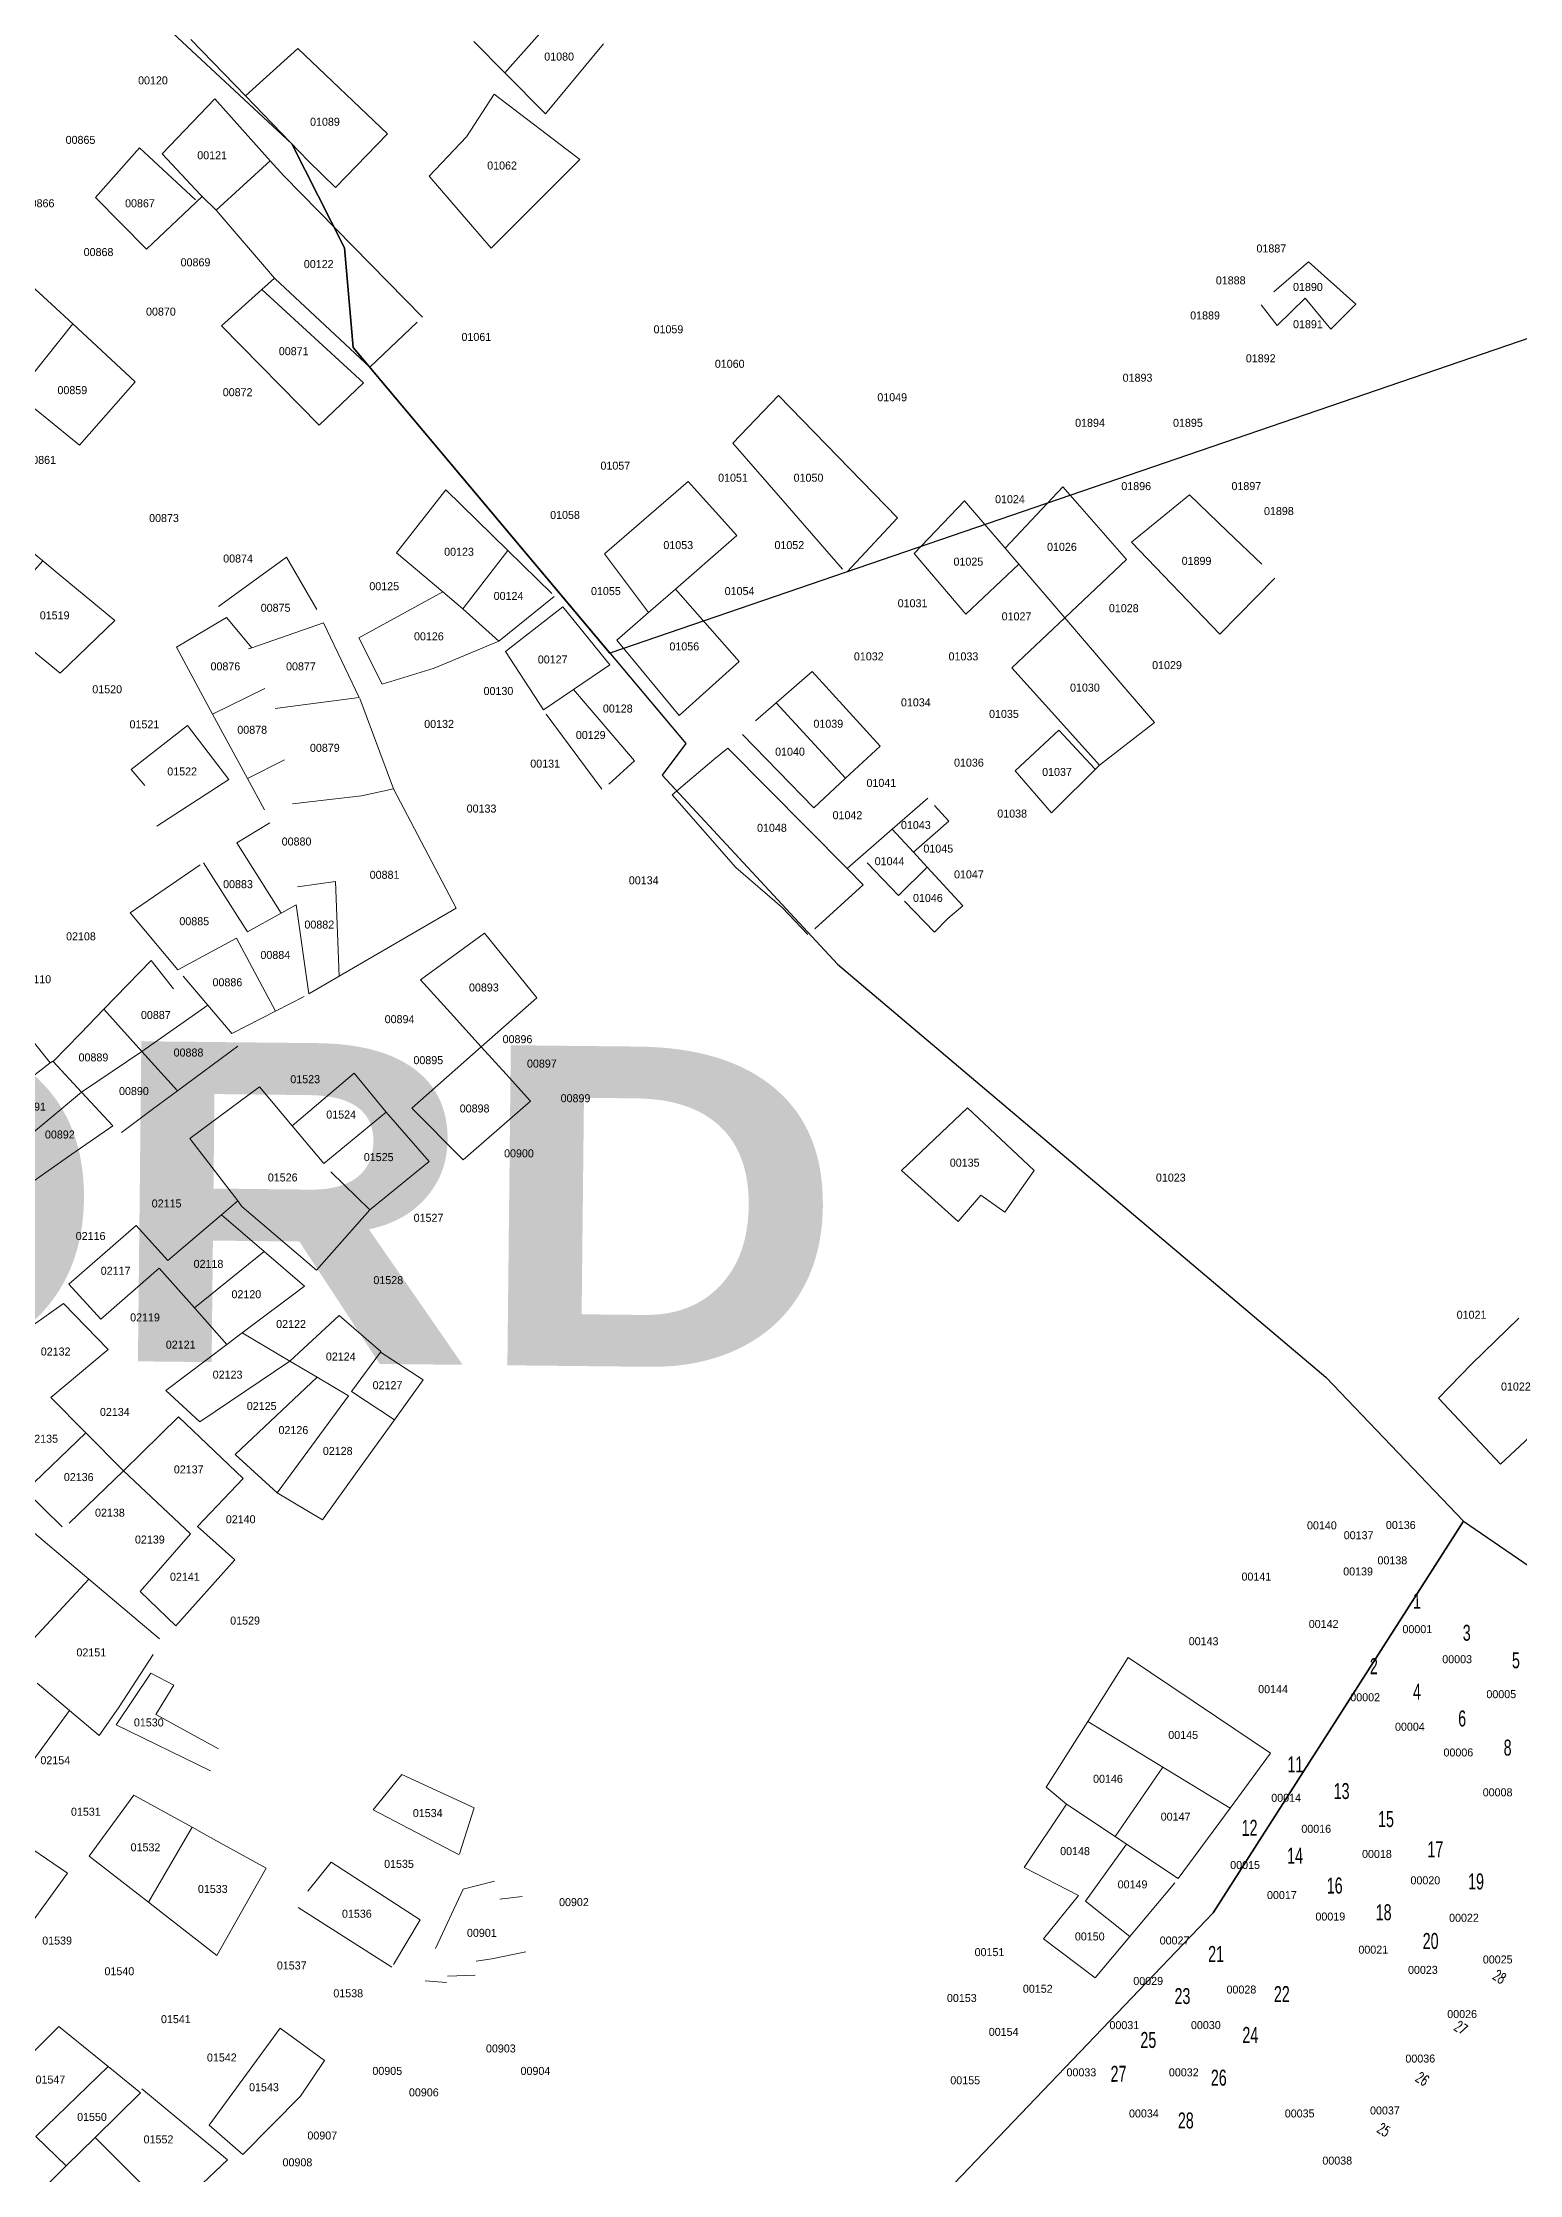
# Model space of a CAD drawing. Header units: metres. Extents: x 245232 to 248406, y 1633796 to 1637634.
# Drawn here: x 247301.5 to 247578.4, y 1635361.4 to 1635761 of the extents above; entities that cross this region are included whole.
import ezdxf
from ezdxf.enums import TextEntityAlignment as Align

# ---------------------------------------------------------------- set-up
doc = ezdxf.new("R2010")
doc.units = ezdxf.units.M
doc.header["$MEASUREMENT"] = 0
doc.layers.add('Etat des lieux', color=2, linetype='Continuous', lineweight=13)
for name, color, linetype in [('historique_numero_parcelle', 7, 'Continuous'), ('limites_sections', 7, 'Continuous'), ('numero_lot', 7, 'Continuous')]:
    doc.layers.add(name, color=color, linetype=linetype)
doc.layers.add('LIMITES_PARCELLES', color=7, linetype='Continuous', lineweight=0, true_color=0xffffff)
doc.styles.add('Style-ENGINEERING', font='ENGINEERING.shx')
doc.styles.add('Style-FANCY', font='FANCY.shx')
doc.styles.add('Style-STANDARD', font='STANDARD.shx')
doc.styles.add('Style-Times New Roman', font='times.ttf')

msp = doc.modelspace()

# ---------------------------------------------------------------- linework, layer by layer
at = {"layer": 'limites_parcelles'}
for p, q in [((247388.13, 1635755.338), (247399.241, 1635767.802)), ((247339.526, 1635750.971), (247329.274, 1635761.578)), ((247339.526, 1635750.971), (247349.343, 1635759.866)), ((247349.343, 1635759.866), (247366.144, 1635743.859)), ((247388.13, 1635755.338), (247382.313, 1635761.207)), ((247406.616, 1635760.73), (247395.768, 1635747.633)), ((247395.768, 1635747.633), (247388.13, 1635755.338)), ((247323.876, 1635740.118), (247333.736, 1635750.434)), ((247333.736, 1635750.434), (247344.143, 1635738.834)), ((247351.318, 1635738.769), (247339.526, 1635750.971)), ((247380.961, 1635743.33), (247386.111, 1635751.337)), ((247386.111, 1635751.337), (247402.214, 1635739.071)), ((247366.144, 1635743.859), (247356.355, 1635733.805)), ((247373.95, 1635735.921), (247380.961, 1635743.33)), ((247311.376, 1635731.953), (247319.637, 1635741.224)), ((247319.637, 1635741.224), (247330.151, 1635731.493)), ((247331.077, 1635732.419), (247323.876, 1635740.118)), ((247344.143, 1635738.834), (247333.998, 1635729.571)), ((247344.143, 1635738.834), (247346.688, 1635735.997)), ((247356.355, 1635733.805), (247351.318, 1635738.769)), ((247402.214, 1635739.071), (247385.567, 1635722.424)), ((247346.688, 1635735.997), (247372.669, 1635709.526)), ((247385.567, 1635722.424), (247373.95, 1635735.921)), ((247320.927, 1635722.228), (247311.376, 1635731.953)), ((247331.38, 1635732.124), (247320.927, 1635722.228)), ((247331.38, 1635732.124), (247331.077, 1635732.419)), ((247333.998, 1635729.571), (247331.38, 1635732.124)), ((247344.958, 1635716.842), (247333.998, 1635729.571)), ((247296.072, 1635718.471), (247307.11, 1635708.254)), ((247532.308, 1635714.237), (247538.834, 1635719.881)), ((247538.834, 1635719.881), (247547.717, 1635711.934)), ((247335.033, 1635707.867), (247342.552, 1635714.667)), ((247342.552, 1635714.667), (247344.958, 1635716.842)), ((247342.552, 1635714.667), (247361.637, 1635697.23)), ((247345.1, 1635716.677), (247344.958, 1635716.842)), ((247362.827, 1635700.14), (247345.1, 1635716.677)), ((247532.968, 1635707.949), (247529.946, 1635711.821)), ((247538.206, 1635713.083), (247532.968, 1635707.949)), ((247543.003, 1635707.228), (247538.206, 1635713.083)), ((247547.717, 1635711.934), (247543.003, 1635707.228)), ((247307.11, 1635708.254), (247296.616, 1635695.102)), ((247307.11, 1635708.254), (247318.831, 1635697.406)), ((247353.304, 1635689.267), (247335.033, 1635707.867)), ((247371.72, 1635708.578), (247362.827, 1635700.14)), ((247301.97, 1635690.747), (247296.616, 1635695.102)), ((247318.831, 1635697.406), (247308.388, 1635685.526)), ((247361.637, 1635697.23), (247353.304, 1635689.267)), ((247430.9, 1635685.875), (247439.457, 1635694.846)), ((247439.457, 1635694.846), (247461.769, 1635671.905)), ((247308.388, 1635685.526), (247301.97, 1635690.747)), ((247439.802, 1635675.667), (247430.9, 1635685.875)), ((247406.822, 1635665.175), (247422.528, 1635678.678)), ((247422.528, 1635678.678), (247431.646, 1635668.571)), ((247367.806, 1635665.312), (247377.093, 1635677.139)), ((247377.093, 1635677.139), (247388.695, 1635665.769)), ((247451.458, 1635662.301), (247439.802, 1635675.667)), ((247464.911, 1635665.202), (247474.332, 1635675.054)), ((247474.332, 1635675.054), (247481.927, 1635666.204)), ((247481.927, 1635666.204), (247492.736, 1635677.715)), ((247492.736, 1635677.715), (247495.917, 1635674.087)), ((247495.917, 1635674.087), (247504.675, 1635664.095)), ((247505.656, 1635667.319), (247516.504, 1635676.182)), ((247516.504, 1635676.182), (247523.648, 1635669.303)), ((247461.769, 1635671.905), (247452.331, 1635661.745)), ((247295.13, 1635669.097), (247301.516, 1635663.813)), ((247431.646, 1635668.571), (247420.119, 1635658.542)), ((247484.481, 1635663.228), (247481.927, 1635666.204)), ((247522.225, 1635650.112), (247505.656, 1635667.319)), ((247523.648, 1635669.303), (247530.057, 1635663.236)), ((247292.048, 1635653.211), (247301.516, 1635663.813)), ((247301.516, 1635663.813), (247304.953, 1635660.97)), ((247334.466, 1635655.28), (247347.174, 1635664.499)), ((247347.174, 1635664.499), (247352.91, 1635654.702)), ((247376.499, 1635658.003), (247367.806, 1635665.312)), ((247388.695, 1635665.769), (247380.268, 1635654.834)), ((247388.695, 1635665.769), (247396.936, 1635657.692)), ((247415.062, 1635654.142), (247406.822, 1635665.175)), ((247474.592, 1635653.837), (247464.911, 1635665.202)), ((247484.481, 1635663.228), (247474.592, 1635653.837)), ((247493.113, 1635653.169), (247484.481, 1635663.228)), ((247504.675, 1635664.095), (247493.113, 1635653.169)), ((247304.953, 1635660.97), (247315.021, 1635652.638)), ((247360.786, 1635649.411), (247376.499, 1635658.003)), ((247380.268, 1635654.834), (247376.499, 1635658.003)), ((247420.119, 1635658.542), (247415.062, 1635654.142)), ((247420.119, 1635658.542), (247432.086, 1635644.937)), ((247532.491, 1635660.59), (247522.225, 1635650.112)), ((247387.014, 1635648.802), (247380.268, 1635654.834)), ((247397.392, 1635657.132), (247387.014, 1635648.802)), ((247388.273, 1635646.858), (247398.979, 1635655.184)), ((247398.979, 1635655.184), (247407.825, 1635644.325)), ((247409.126, 1635648.977), (247415.062, 1635654.142)), ((247304.755, 1635642.796), (247295.278, 1635650.564)), ((247315.021, 1635652.638), (247304.755, 1635642.796)), ((247326.557, 1635647.638), (247335.923, 1635653.194)), ((247335.923, 1635653.194), (247340.695, 1635647.538)), ((247340.695, 1635647.538), (247354.105, 1635652.217)), ((247354.105, 1635652.217), (247360.848, 1635638.197)), ((247483.167, 1635643.771), (247493.113, 1635653.169)), ((247493.113, 1635653.169), (247501.644, 1635643.228)), ((247333.351, 1635635.095), (247326.557, 1635647.638)), ((247340.049, 1635647.313), (247340.695, 1635647.538)), ((247365.107, 1635640.706), (247360.786, 1635649.411)), ((247387.014, 1635648.802), (247374.87, 1635643.722)), ((247395.355, 1635635.919), (247388.273, 1635646.858)), ((247420.819, 1635634.837), (247409.126, 1635648.977)), ((247374.87, 1635643.722), (247365.107, 1635640.706)), ((247407.825, 1635644.325), (247401.006, 1635639.728)), ((247432.086, 1635644.937), (247420.819, 1635634.837)), ((247439.001, 1635637.223), (247445.728, 1635643.109)), ((247445.728, 1635643.109), (247458.506, 1635629.114)), ((247492.938, 1635632.957), (247483.167, 1635643.771)), ((247501.644, 1635643.228), (247509.946, 1635633.554)), ((247343.146, 1635639.885), (247333.351, 1635635.095)), ((247360.848, 1635638.197), (247345.051, 1635636.155)), ((247360.926, 1635638.033), (247367.276, 1635621.126)), ((247401.006, 1635639.728), (247395.355, 1635635.919)), ((247401.006, 1635639.728), (247412.47, 1635626.356)), ((247339.874, 1635623.053), (247333.351, 1635635.095)), ((247406.343, 1635621.018), (247395.904, 1635635.07)), ((247435.145, 1635633.849), (247439.001, 1635637.223)), ((247439.001, 1635637.223), (247452.01, 1635623.072)), ((247318.047, 1635624.733), (247328.625, 1635632.961)), ((247328.625, 1635632.961), (247336.36, 1635622.846)), ((247446.046, 1635617.526), (247432.683, 1635631.281)), ((247483.836, 1635624.49), (247491.99, 1635632.075)), ((247491.99, 1635632.075), (247498.777, 1635624.853)), ((247499.651, 1635625.534), (247492.938, 1635632.957)), ((247509.946, 1635633.554), (247499.651, 1635625.534)), ((247346.803, 1635626.544), (247339.874, 1635623.053)), ((247412.47, 1635626.356), (247407.652, 1635621.973)), ((247419.534, 1635619.958), (247427.34, 1635626.573)), ((247427.34, 1635626.573), (247429.932, 1635628.741)), ((247429.932, 1635628.741), (247452.335, 1635606.151)), ((247458.506, 1635629.114), (247452.01, 1635623.072)), ((247320.657, 1635621.725), (247318.047, 1635624.733)), ((247336.36, 1635622.846), (247322.866, 1635614.115)), ((247343.067, 1635617.158), (247339.874, 1635623.053)), ((247452.01, 1635623.072), (247446.046, 1635617.526)), ((247490.649, 1635616.603), (247483.836, 1635624.49)), ((247499.651, 1635625.534), (247490.649, 1635616.603)), ((247499.651, 1635625.534), (247499.651, 1635625.534)), ((247355.837, 1635619.173), (247348.306, 1635618.295)), ((247361.244, 1635619.803), (247355.837, 1635619.173)), ((247367.276, 1635621.126), (247361.244, 1635619.803)), ((247367.276, 1635621.126), (247379.024, 1635598.743)), ((247431.441, 1635606.332), (247419.534, 1635619.958)), ((247460.771, 1635613.542), (247467.423, 1635619.371)), ((247468.724, 1635617.949), (247471.377, 1635615.048)), ((247337.908, 1635610.982), (247344.099, 1635614.697)), ((247471.377, 1635615.048), (247464.745, 1635609.219)), ((247346.193, 1635597.761), (247337.908, 1635610.982)), ((247452.335, 1635606.151), (247460.771, 1635613.542)), ((247460.771, 1635613.542), (247460.771, 1635613.542)), ((247460.771, 1635613.542), (247464.745, 1635609.219)), ((247317.905, 1635597.869), (247331.002, 1635606.839)), ((247331.656, 1635607.231), (247339.9, 1635594.279)), ((247440.145, 1635598.843), (247431.441, 1635606.332)), ((247452.335, 1635606.151), (247455.332, 1635603.129)), ((247456.053, 1635607.224), (247461.973, 1635601.13)), ((247461.973, 1635601.13), (247467.332, 1635606.405)), ((247464.745, 1635609.219), (247467.332, 1635606.405)), ((247467.332, 1635606.405), (247474.007, 1635599.144)), ((247467.332, 1635606.405), (247467.332, 1635606.405)), ((247349.258, 1635602.738), (247356.408, 1635603.72)), ((247356.408, 1635603.72), (247357.065, 1635585.959)), ((247455.332, 1635603.129), (247446.23, 1635594.874)), ((247346.193, 1635597.761), (247349.02, 1635599.325)), ((247349.02, 1635599.325), (247351.409, 1635582.666)), ((247379.024, 1635598.743), (247357.065, 1635585.959)), ((247444.96, 1635593.816), (247440.145, 1635598.843)), ((247468.667, 1635594.239), (247463.041, 1635600.03)), ((247474.007, 1635599.144), (247471.207, 1635596.779)), ((247326.838, 1635587.15), (247317.905, 1635597.869)), ((247339.9, 1635594.279), (247346.193, 1635597.761)), ((247372.325, 1635585.288), (247384.345, 1635594.029)), ((247384.345, 1635594.029), (247394.118, 1635581.943)), ((247471.207, 1635596.779), (247468.667, 1635594.239)), ((247337.828, 1635593.133), (247326.838, 1635587.15)), ((247345.103, 1635579.393), (247337.828, 1635593.133)), ((247312.937, 1635579.767), (247321.794, 1635588.9)), ((247321.794, 1635588.9), (247326.001, 1635583.582)), ((247290.064, 1635585.802), (247302.913, 1635569.704)), ((247332.449, 1635580.538), (247327.827, 1635585.963)), ((247350.528, 1635582.153), (247345.103, 1635579.393)), ((247351.409, 1635582.666), (247357.065, 1635585.959)), ((247377.918, 1635579.123), (247372.325, 1635585.288)), ((247308.552, 1635575.245), (247312.937, 1635579.767)), ((247320.087, 1635571.833), (247312.937, 1635579.767)), ((247320.087, 1635571.833), (247332.449, 1635580.538)), ((247336.955, 1635575.247), (247332.449, 1635580.538)), ((247345.103, 1635579.393), (247336.955, 1635575.247)), ((247383.716, 1635572.731), (247377.918, 1635579.123)), ((247394.118, 1635581.943), (247383.716, 1635572.731)), ((247303.439, 1635569.974), (247308.552, 1635575.245)), ((247302.913, 1635569.704), (247303.367, 1635570.051)), ((247303.367, 1635570.051), (247303.439, 1635569.974)), ((247308.771, 1635564.252), (247320.087, 1635571.833)), ((247320.087, 1635571.833), (247326.732, 1635564.458)), ((247338.066, 1635572.866), (247326.732, 1635564.458)), ((247370.719, 1635561.22), (247383.716, 1635572.731)), ((247383.716, 1635572.731), (247388.369, 1635567.601)), ((247297.585, 1635565.634), (247302.913, 1635569.704)), ((247303.439, 1635569.974), (247308.771, 1635564.252)), ((247348.267, 1635557.913), (247359.86, 1635567.784)), ((247359.86, 1635567.784), (247365.892, 1635560.504)), ((247388.369, 1635567.601), (247392.925, 1635562.577)), ((247295.851, 1635553.504), (247308.771, 1635564.252)), ((247308.771, 1635564.252), (247314.651, 1635557.944)), ((247326.732, 1635564.458), (247322.029, 1635560.969)), ((247329.047, 1635555.532), (247342.132, 1635565.209)), ((247342.132, 1635565.209), (247348.267, 1635557.913)), ((247392.925, 1635562.577), (247380.343, 1635551.523)), ((247322.029, 1635560.969), (247316.238, 1635556.674)), ((247354.171, 1635550.892), (247365.89, 1635560.503)), ((247365.892, 1635560.504), (247365.89, 1635560.503)), ((247365.89, 1635560.503), (247373.949, 1635551.254)), ((247380.343, 1635551.523), (247370.719, 1635561.22)), ((247462.49, 1635549.526), (247474.872, 1635561.273)), ((247474.872, 1635561.273), (247487.413, 1635549.526)), ((247314.651, 1635557.944), (247306.972, 1635552.593)), ((247338.039, 1635543.867), (247329.047, 1635555.532)), ((247348.267, 1635557.913), (247354.171, 1635550.892)), ((247306.972, 1635552.593), (247299.728, 1635547.546)), ((247354.171, 1635550.892), (247354.171, 1635550.892)), ((247373.949, 1635551.254), (247362.816, 1635542.151)), ((247355.513, 1635549.295), (247362.816, 1635542.151)), ((247473.126, 1635540.001), (247462.49, 1635549.526)), ((247487.413, 1635549.526), (247481.857, 1635541.747)), ((247334.994, 1635541.27), (247338.039, 1635543.867)), ((247338.836, 1635542.832), (247338.039, 1635543.867)), ((247352.798, 1635530.901), (247338.836, 1635542.832)), ((247362.816, 1635542.151), (247352.798, 1635530.901)), ((247477.412, 1635544.922), (247473.126, 1635540.001)), ((247481.857, 1635541.747), (247477.412, 1635544.922)), ((247306.396, 1635528.232), (247318.988, 1635539.258)), ((247318.988, 1635539.258), (247324.954, 1635532.706)), ((247324.954, 1635532.706), (247334.994, 1635541.27)), ((247334.994, 1635541.27), (247343.035, 1635534.367)), ((247329.933, 1635523.784), (247343.035, 1635534.367)), ((247343.035, 1635534.367), (247350.567, 1635527.902)), ((247323.314, 1635531.27), (247312.364, 1635521.681)), ((247329.933, 1635523.784), (247323.314, 1635531.27)), ((247312.364, 1635521.681), (247306.396, 1635528.232)), ((247350.567, 1635527.902), (247338.891, 1635519.107)), ((247299.347, 1635520.308), (247305.357, 1635524.636)), ((247305.357, 1635524.636), (247313.783, 1635516.025)), ((247335.997, 1635516.927), (247329.933, 1635523.784)), ((247347.842, 1635513.809), (247357.042, 1635522.343)), ((247357.042, 1635522.343), (247364.894, 1635515.603)), ((247338.891, 1635519.107), (247335.997, 1635516.927)), ((247338.891, 1635519.107), (247347.842, 1635513.809)), ((247569.441, 1635513.331), (247578.256, 1635521.886)), ((247313.783, 1635516.025), (247303.017, 1635506.987)), ((247324.549, 1635508.304), (247335.997, 1635516.927)), ((247359.397, 1635508.117), (247364.811, 1635515.489)), ((247364.894, 1635515.603), (247364.811, 1635515.489)), ((247364.811, 1635515.489), (247372.835, 1635510.288)), ((247347.842, 1635513.809), (247330.922, 1635502.455)), ((247337.589, 1635496.336), (247352.932, 1635510.796)), ((247352.932, 1635510.796), (247347.842, 1635513.809)), ((247352.932, 1635510.796), (247358.81, 1635507.317)), ((247372.835, 1635510.288), (247367.424, 1635502.795)), ((247563.197, 1635506.875), (247569.441, 1635513.331)), ((247303.017, 1635506.987), (247309.566, 1635500.402)), ((247330.922, 1635502.455), (247324.549, 1635508.304)), ((247358.81, 1635507.317), (247352.75, 1635499.063)), ((247367.424, 1635502.795), (247359.397, 1635508.117)), ((247574.839, 1635494.492), (247563.197, 1635506.875)), ((247590.396, 1635509.097), (247574.839, 1635494.492)), ((247316.646, 1635493.283), (247326.961, 1635503.399)), ((247326.961, 1635503.399), (247339.06, 1635491.802)), ((247367.424, 1635502.795), (247360.43, 1635493.112)), ((247298.245, 1635489.499), (247309.566, 1635500.402)), ((247309.566, 1635500.402), (247316.646, 1635493.283)), ((247352.75, 1635499.063), (247345.451, 1635489.121)), ((247345.451, 1635489.121), (247337.589, 1635496.336)), ((247316.646, 1635493.283), (247306.425, 1635483.433)), ((247329.187, 1635481.456), (247316.646, 1635493.283)), ((247339.06, 1635491.802), (247330.504, 1635482.836)), ((247360.43, 1635493.112), (247353.918, 1635484.094)), ((247305.102, 1635482.771), (247298.245, 1635489.499)), ((247353.918, 1635484.094), (247345.451, 1635489.121)), ((247296.712, 1635484.341), (247310.141, 1635472.949)), ((247330.504, 1635482.836), (247337.537, 1635476.589)), ((247319.734, 1635470.649), (247329.187, 1635481.456)), ((247337.537, 1635476.589), (247326.429, 1635464.218)), ((247310.141, 1635472.949), (247295.77, 1635457.458)), ((247310.141, 1635472.949), (247323.358, 1635461.737)), ((247326.429, 1635464.218), (247319.734, 1635470.649)), ((247322.168, 1635458.826), (247315.818, 1635449.037)), ((247497.445, 1635446.274), (247505.035, 1635458.244)), ((247505.035, 1635458.244), (247521.571, 1635447.122)), ((247315.288, 1635445.672), (247321.744, 1635455.303)), ((247321.744, 1635455.303), (247326.083, 1635453.081)), ((247306.525, 1635448.358), (247300.471, 1635453.48)), ((247326.083, 1635453.081), (247322.697, 1635447.577)), ((247306.525, 1635448.358), (247295.474, 1635433.179)), ((247312.085, 1635443.653), (247306.525, 1635448.358)), ((247315.818, 1635449.037), (247312.085, 1635443.653)), ((247322.697, 1635447.577), (247334.444, 1635441.121)), ((247489.636, 1635433.956), (247497.445, 1635446.274)), ((247511.502, 1635437.708), (247497.445, 1635446.274)), ((247521.571, 1635447.122), (247531.705, 1635440.306)), ((247332.963, 1635436.994), (247315.288, 1635445.672)), ((247531.705, 1635440.306), (247524.111, 1635430.024)), ((247363.473, 1635429.707), (247368.84, 1635436.359)), ((247368.84, 1635436.359), (247382.387, 1635430.115)), ((247511.502, 1635437.708), (247502.576, 1635424.683)), ((247524.111, 1635430.024), (247511.502, 1635437.708)), ((247310.214, 1635421.013), (247318.601, 1635432.468)), ((247318.601, 1635432.468), (247326.17, 1635428.28)), ((247485.508, 1635418.874), (247493.446, 1635430.781)), ((247493.446, 1635430.781), (247489.636, 1635433.956)), ((247493.446, 1635430.781), (247502.576, 1635424.683)), ((247321.318, 1635412.384), (247329.51, 1635426.433)), ((247326.17, 1635428.28), (247329.51, 1635426.433)), ((247329.51, 1635426.433), (247332.227, 1635424.929)), ((247379.544, 1635421.284), (247363.473, 1635429.707)), ((247382.387, 1635430.115), (247379.635, 1635421.436)), ((247514.356, 1635416.816), (247524.111, 1635430.024)), ((247295.713, 1635424.982), (247306.153, 1635417.844)), ((247332.227, 1635424.929), (247343.361, 1635418.769)), ((247504.672, 1635423.283), (247496.988, 1635412.581)), ((247502.576, 1635424.683), (247504.672, 1635423.283)), ((247504.672, 1635423.283), (247514.356, 1635416.816)), ((247317.433, 1635415.403), (247310.214, 1635421.013)), ((247343.361, 1635418.769), (247334.128, 1635402.428)), ((247351.166, 1635414.451), (247355.563, 1635419.902)), ((247355.563, 1635419.902), (247372.253, 1635409.07)), ((247495.668, 1635413.636), (247485.508, 1635418.874)), ((247306.153, 1635417.844), (247295.416, 1635403.114)), ((247321.318, 1635412.384), (247317.433, 1635415.403)), ((247375.111, 1635403.709), (247380.35, 1635414.822)), ((247380.35, 1635414.822), (247386.223, 1635416.33)), ((247513.766, 1635416.017), (247505.307, 1635405.938)), ((247323.915, 1635410.366), (247321.318, 1635412.384)), ((247334.128, 1635402.428), (247323.915, 1635410.366)), ((247366.918, 1635400.202), (247349.395, 1635411.409)), ((247387.176, 1635412.996), (247391.383, 1635413.472)), ((247489.16, 1635405.539), (247495.668, 1635413.636)), ((247496.988, 1635412.581), (247505.307, 1635405.938)), ((247372.253, 1635409.07), (247367.253, 1635400.693)), ((247392.097, 1635403.074), (247385.668, 1635401.804)), ((247498.843, 1635398.237), (247489.16, 1635405.539)), ((247505.307, 1635405.938), (247498.843, 1635398.237)), ((247382.572, 1635398.709), (247377.413, 1635398.55)), ((247385.668, 1635401.804), (247382.731, 1635401.328)), ((247377.175, 1635397.359), (247373.206, 1635397.677)), ((247295.845, 1635380.404), (247304.536, 1635389.095)), ((247304.536, 1635389.095), (247313.738, 1635381.623)), ((247332.706, 1635370.614), (247346.021, 1635388.778)), ((247346.021, 1635388.778), (247354.341, 1635382.701)), ((247354.341, 1635382.701), (247349.79, 1635376.034)), ((247313.738, 1635381.623), (247300.199, 1635368.462)), ((247319.839, 1635376.669), (247313.738, 1635381.623)), ((247311.342, 1635368.31), (247319.839, 1635376.669)), ((247320.051, 1635377.41), (247336.138, 1635364.075)), ((247349.79, 1635376.034), (247338.995, 1635365.133)), ((247338.995, 1635365.133), (247332.706, 1635370.614)), ((247300.199, 1635368.462), (247305.909, 1635362.967)), ((247305.909, 1635362.967), (247311.342, 1635368.31)), ((247311.342, 1635368.31), (247323.861, 1635355.714)), ((247301.804, 1635358.929), (247305.909, 1635362.967)), ((247336.138, 1635364.075), (247325.554, 1635354.126))]:
    msp.add_line(p, q, dxfattribs=at)
at = {"layer": 'limites_sections', "flags": 128}
for points in [[(248035.235, 1635855.56), (247736.285, 1635756.84), (247688.837, 1635742.812), (247407.795, 1635646.541), (247359.67, 1635703.852), (247358.082, 1635722.505), (247348.226, 1635742.018), (247296.302, 1635790.305)], [(247296.302, 1635790.305), (247348.226, 1635742.018), (247358.082, 1635722.505), (247359.67, 1635703.852), (247422.045, 1635629.57), (247417.621, 1635623.631), (247450.488, 1635588.229), (247542.1, 1635510.838), (247567.897, 1635483.829), (247520.934, 1635410.407), (247462.725, 1635349.552), (247386.657, 1635252.979), (247335.725, 1635183.526), (247307.282, 1635143.838), (247299.761, 1635133.712)], [(247307.282, 1635143.838), (247335.725, 1635183.526), (247386.657, 1635252.979), (247462.725, 1635349.552), (247520.934, 1635410.407), (247567.897, 1635483.829), (247639.697, 1635434.654), (247709.15, 1635389.674), (248016.729, 1635190.575), (248105.364, 1635133.689)]]:
    msp.add_lwpolyline(points, dxfattribs=at)

# ---------------------------------------------------------------- texts
at = {"layer": 'Etat des lieux', "color": 7, "linetype": 'Continuous', "lineweight": 0, "insert": (247028.104, 1635546.483), "char_height": 60, "attachment_point": 5, "rotation": 359.38532, "style": 'Style-Times New Roman'}
msp.add_mtext('\\fArial Black|b0|i0|c00|p39;YEUMBEUL NORD', dxfattribs=at)
at = {"layer": 'historique_numero_parcelle', "style": 'Style-FANCY'}
for s, p in [('01080', (247398.314, 1635758.356)), ('00120', (247322.155, 1635753.895)), ('01089', (247354.403, 1635746.138)), ('00865', (247308.569, 1635742.742)), ('00121', (247333.254, 1635739.859)), ('01062', (247387.616, 1635737.934)), ('00866', (247300.893, 1635730.854)), ('00867', (247319.718, 1635730.854)), ('00868', (247311.95, 1635721.709)), ('01887', (247531.856, 1635722.386)), ('00869', (247330.136, 1635719.789)), ('00122', (247353.233, 1635719.462)), ('01888', (247524.234, 1635716.402)), ('01890', (247538.715, 1635715.17)), ('00870', (247323.647, 1635710.552)), ('01889', (247519.427, 1635709.831)), ('01061', (247382.794, 1635705.799)), ('01059', (247418.805, 1635707.236)), ('01891', (247538.715, 1635708.188)), ('00871', (247348.543, 1635703.128)), ('01892', (247529.862, 1635701.793)), ('01060', (247430.296, 1635700.768)), ('01893', (247506.764, 1635698.156)), ('00859', (247307.042, 1635695.828)), ('00872', (247338.034, 1635695.446)), ('01049', (247460.767, 1635694.505)), ('01894', (247497.853, 1635689.708)), ('01895', (247516.213, 1635689.708)), ('00861', (247301.193, 1635682.751)), ('01057', (247408.854, 1635681.672)), ('01051', (247430.912, 1635679.413)), ('01050', (247445.07, 1635679.413)), ('01896', (247506.518, 1635677.839)), ('01897', (247527.166, 1635677.839)), ('01024', (247482.844, 1635675.39)), ('01898', (247533.27, 1635673.167)), ('00873', (247324.224, 1635671.858)), ('01058', (247399.415, 1635672.432)), ('00123', (247379.544, 1635665.535)), ('01053', (247420.652, 1635666.785)), ('01052', (247441.479, 1635666.785)), ('01026', (247492.591, 1635666.458)), ('00874', (247338.114, 1635664.268)), ('01025', (247475.047, 1635663.686)), ('01899', (247517.829, 1635663.824)), ('00125', (247365.518, 1635659.072)), ('00124', (247388.827, 1635657.255)), ('01055', (247407.082, 1635658.161)), ('01054', (247432.143, 1635658.161)), ('01519', (247303.726, 1635653.616)), ('00875', (247345.151, 1635655.032)), ('01031', (247464.582, 1635655.883)), ('01027', (247484.075, 1635653.419)), ('01028', (247504.184, 1635654.959)), ('00126', (247373.893, 1635649.682)), ('00127', (247397.101, 1635645.34)), ('01056', (247421.781, 1635647.791)), ('01032', (247456.375, 1635645.924)), ('01033', (247474.124, 1635645.924)), ('00876', (247335.738, 1635644.053)), ('00877', (247349.903, 1635644.053)), ('01029', (247512.289, 1635644.281)), ('01520', (247313.576, 1635639.755)), ('00130', (247386.934, 1635639.438)), ('01034', (247465.198, 1635637.3)), ('01030', (247496.9, 1635640.072)), ('01521', (247320.553, 1635633.185)), ('00132', (247375.806, 1635633.264)), ('00128', (247409.31, 1635636.151)), ('01039', (247448.783, 1635633.296)), ('01035', (247481.716, 1635635.144)), ('00878', (247340.764, 1635632.164)), ('00129', (247404.232, 1635631.187)), ('00879', (247354.38, 1635628.781)), ('00131', (247395.698, 1635625.821)), ('01040', (247441.601, 1635628.06)), ('01036', (247475.15, 1635626.006)), ('01522', (247327.632, 1635624.355)), ('01041', (247458.734, 1635622.207)), ('01037', (247491.667, 1635624.261)), ('00133', (247383.763, 1635617.396)), ('01048', (247438.215, 1635613.789)), ('01042', (247452.373, 1635616.15)), ('01043', (247465.198, 1635614.302)), ('01038', (247483.255, 1635616.458)), ('00880', (247349.08, 1635611.223)), ('01045', (247469.404, 1635609.887)), ('01044', (247460.273, 1635607.526)), ('00883', (247338.098, 1635603.228)), ('00881', (247365.584, 1635604.985)), ('00134', (247414.172, 1635603.946)), ('01047', (247475.15, 1635605.062)), ('01046', (247467.455, 1635600.647)), ('02108', (247308.656, 1635593.445)), ('00885', (247329.9, 1635596.278)), ('00882', (247353.346, 1635595.65)), ('00884', (247345.095, 1635589.955)), ('02110', (247300.272, 1635585.407)), ('00886', (247336.114, 1635584.834)), ('00893', (247384.202, 1635583.862)), ('00887', (247322.696, 1635578.706)), ('00894', (247368.393, 1635577.918)), ('00896', (247390.507, 1635574.168)), ('00889', (247310.999, 1635570.751)), ('00888', (247328.819, 1635571.665)), ('00895', (247373.784, 1635570.236)), ('00897', (247395.076, 1635569.596)), ('01523', (247350.7, 1635566.668)), ('00891', (247299.302, 1635561.514)), ('00890', (247318.584, 1635564.441)), ('00899', (247401.382, 1635563.103)), ('01524', (247357.443, 1635560.039)), ('00898', (247382.466, 1635561.183)), ('00892', (247304.694, 1635556.302)), ('01525', (247364.479, 1635552.06)), ('00900', (247390.781, 1635552.77)), ('00135', (247474.353, 1635551.021)), ('01526', (247346.479, 1635548.247)), ('01023', (247513.003, 1635548.23)), ('02115', (247324.71, 1635543.371)), ('02116', (247310.463, 1635537.269)), ('01527', (247373.823, 1635540.682)), ('02117', (247315.154, 1635530.757)), ('02118', (247332.567, 1635532.048)), ('02120', (247339.665, 1635526.357)), ('01528', (247366.281, 1635529.004)), ('02119', (247320.665, 1635522.016)), ('01021', (247569.398, 1635522.512)), ('02122', (247348.049, 1635520.784)), ('02132', (247303.912, 1635515.622)), ('02121', (247327.353, 1635516.912)), ('02124', (247357.372, 1635514.682)), ('02123', (247336.147, 1635511.28)), ('02127', (247366.137, 1635509.311)), ('02125', (247342.538, 1635505.409)), ('01022', (247577.708, 1635509.062)), ('02134', (247315.007, 1635504.299)), ('02135', (247301.566, 1635499.272)), ('02126', (247348.489, 1635500.892)), ('02137', (247328.859, 1635493.523)), ('02128', (247356.8, 1635496.99)), ('02136', (247308.235, 1635492.085)), ('02138', (247314.084, 1635485.412)), ('02140', (247338.606, 1635484.18)), ('00140', (247541.332, 1635483.039)), ('00136', (247556.126, 1635483.105)), ('02139', (247321.574, 1635480.381)), ('00137', (247548.218, 1635481.193)), ('02141', (247328.14, 1635473.4)), ('00141', (247529.047, 1635473.436)), ('00139', (247548.119, 1635474.401)), ('00138', (247554.544, 1635476.478)), ('01529', (247339.429, 1635465.191)), ('00142', (247541.659, 1635464.55)), ('02151', (247310.596, 1635459.222)), ('00143', (247519.158, 1635461.319)), ('00144', (247532.175, 1635452.332)), ('01530', (247321.371, 1635446.095)), ('00145', (247515.324, 1635443.749)), ('02154', (247303.845, 1635439.004)), ('00146', (247501.218, 1635435.53)), ('01531', (247309.572, 1635429.36)), ('01534', (247373.673, 1635429.103)), ('00147', (247513.903, 1635428.432)), ('01532', (247320.755, 1635422.687)), ('00148', (247495.048, 1635421.97)), ('01535', (247368.287, 1635419.581)), ('01533', (247333.376, 1635414.884)), ('00149', (247505.831, 1635415.738)), ('01536', (247360.386, 1635410.238)), ('00902', (247401.091, 1635412.416)), ('00901', (247383.82, 1635406.655)), ('00150', (247497.805, 1635405.98)), ('01539', (247304.185, 1635405.207)), ('00151', (247479.008, 1635403.037)), ('01540', (247315.856, 1635399.458)), ('01537', (247348.176, 1635400.536)), ('01538', (247358.77, 1635395.326)), ('00153', (247473.819, 1635394.44)), ('00152', (247488.061, 1635396.171)), ('01541', (247326.45, 1635390.474)), ('00154', (247481.661, 1635388.093)), ('01542', (247335.069, 1635383.288)), ('00903', (247387.384, 1635384.982)), ('01547', (247302.928, 1635379.155)), ('01543', (247342.969, 1635377.718)), ('00905', (247366.092, 1635380.775)), ('00904', (247393.872, 1635380.775)), ('00155', (247474.455, 1635379.015)), ('00906', (247372.945, 1635376.752)), ('01550', (247310.726, 1635372.148)), ('01552', (247323.189, 1635367.937)), ('00907', (247353.908, 1635368.666)), ('00908', (247349.247, 1635363.636))]:
    msp.add_text(s, height=1.5, dxfattribs=at).set_placement(p, align=Align.MIDDLE_CENTER)
for s, p in [('00001', (247559.23, 1635463.58)), ('00003', (247566.694, 1635457.946)), ('00002', (247549.449, 1635450.816)), ('00005', (247574.971, 1635451.391)), ('00004', (247557.834, 1635445.297)), ('00006', (247566.924, 1635440.467)), ('00014', (247534.629, 1635431.97)), ('00008', (247574.281, 1635432.993)), ('00016', (247540.27, 1635426.157)), ('00018', (247551.652, 1635421.442)), ('00015', (247526.934, 1635419.372)), ('00017', (247533.832, 1635413.737)), ('00020', (247560.731, 1635416.498)), ('00019', (247542.915, 1635409.713)), ('00022', (247567.974, 1635409.483)), ('00027', (247513.71, 1635405.229)), ('00021', (247550.968, 1635403.503)), ('00025', (247574.297, 1635401.664)), ('00029', (247508.767, 1635397.639)), ('00023', (247560.271, 1635399.709)), ('00028', (247526.241, 1635396.029)), ('00026', (247567.629, 1635391.43)), ('00031', (247504.292, 1635389.359)), ('00030', (247519.574, 1635389.36)), ('00036', (247559.784, 1635383.086)), ('00033', (247496.236, 1635380.506)), ('00032', (247515.435, 1635380.506)), ('00034', (247507.955, 1635372.801)), ('00035', (247537.165, 1635372.801)), ('00037', (247553.149, 1635373.361)), ('00038', (247544.215, 1635363.965))]:
    msp.add_text(s, height=1.5, rotation=0.1323, dxfattribs=at).set_placement(p, align=Align.MIDDLE_CENTER)
at = {"layer": 'numero_lot', "linetype": 'Continuous', "style": 'Style-ENGINEERING', "width": 0.666665}
for s, p in [('1', (247559.158, 1635468.918)), ('3', (247568.487, 1635462.9)), ('2', (247551.074, 1635456.636)), ('5', (247577.711, 1635457.747)), ('4', (247559.161, 1635451.887)), ('6', (247567.633, 1635446.843)), ('8', (247576.155, 1635441.381)), ('11', (247536.353, 1635438.238)), ('13', (247545.029, 1635433.235)), ('12', (247527.766, 1635426.338)), ('15', (247553.351, 1635427.977)), ('14', (247536.298, 1635421.12)), ('17', (247562.602, 1635422.305)), ('16', (247543.733, 1635415.518)), ('19', (247570.237, 1635416.284)), ('18', (247552.911, 1635410.515)), ('20', (247561.723, 1635405.129)), ('21', (247521.495, 1635402.697)), ('23', (247515.186, 1635394.803)), ('22', (247533.821, 1635395.179)), ('25', (247508.793, 1635386.575)), ('24', (247527.92, 1635387.522)), ('27', (247503.201, 1635380.228)), ('26', (247521.997, 1635379.505)), ('28', (247515.819, 1635371.488))]:
    msp.add_text(s, height=3, rotation=0.1323, dxfattribs=at).set_placement(p, align=Align.MIDDLE_CENTER)
at = {"layer": 'numero_lot', "linetype": 'Continuous', "style": 'Style-STANDARD'}
for s, width, p in [('28', 0.702796, (247573.18, 1635398.197)), ('28', 0.702796, (247573.18, 1635398.197)), ('27', 0.69799, (247565.944, 1635388.624)), ('27', 0.69799, (247565.944, 1635388.624)), ('26', 0.704107, (247558.709, 1635379.05)), ('26', 0.704107, (247558.709, 1635379.05)), ('25', 0.687499, (247551.474, 1635369.477)), ('25', 0.687499, (247551.474, 1635369.477))]:
    msp.add_text(s, height=2, rotation=327.26698, dxfattribs=dict(at, width=width)).set_placement(p)

doc.saveas('drawing.dxf')
